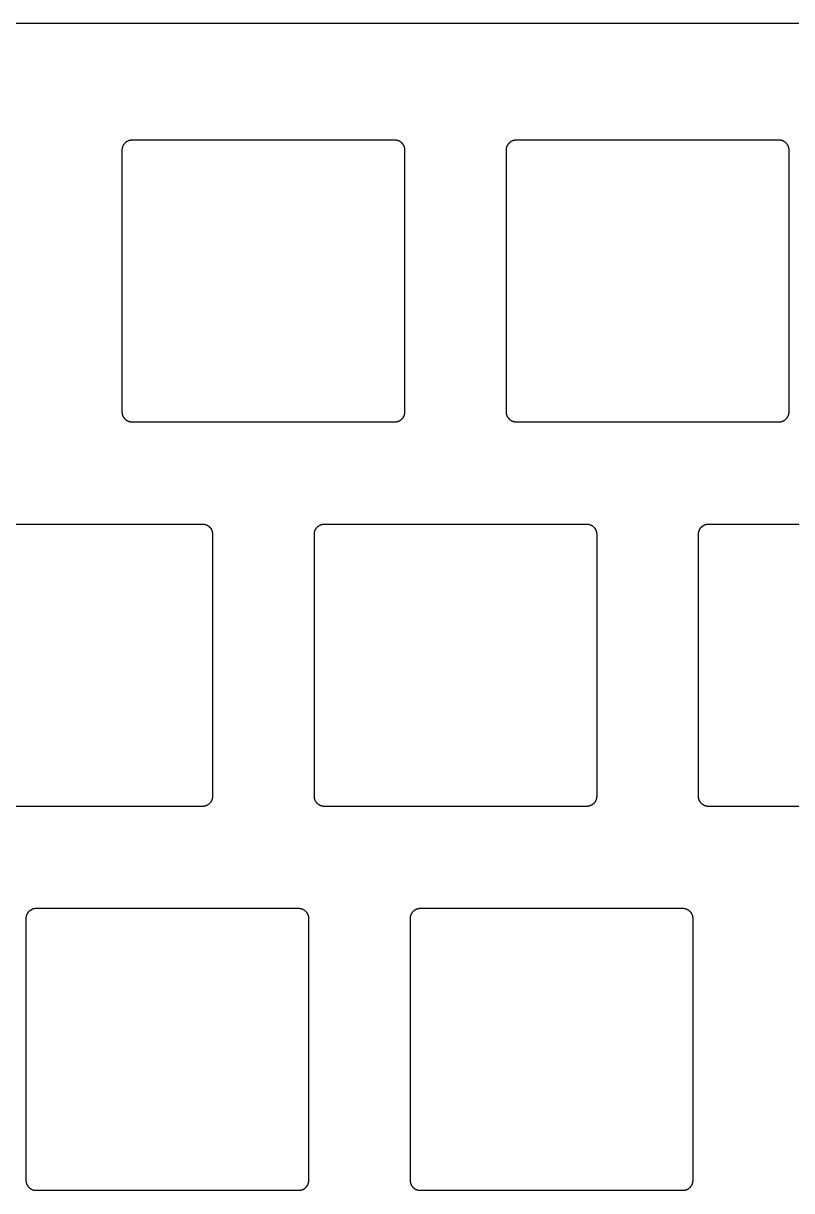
# Model space of a CAD drawing. Header units: millimetres. Extents: x 607 to 893, y -189 to -81.
# Drawn here: x 757.1 to 795.2, y -142.1 to -84.2 of the extents above; entities that cross this region are included whole.
import ezdxf

# ---------------------------------------------------------------- set-up
doc = ezdxf.new("R2010")
doc.units = ezdxf.units.MM
doc.layers.add('Layer 01', color=18, linetype='Continuous', true_color=0x000000)

msp = doc.modelspace()

# ---------------------------------------------------------------- linework, layer by layer
at = {"layer": 'Layer 01'}
for points in [[(826.694, -84.236), (673.306, -84.236)], [(762.05, -90.511), (762.05, -90.494), (762.051, -90.477), (762.053, -90.46), (762.055, -90.443), (762.057, -90.426), (762.06, -90.409), (762.064, -90.392), (762.069, -90.376), (762.073, -90.359), (762.079, -90.343), (762.085, -90.327), (762.091, -90.311), (762.098, -90.296), (762.106, -90.281), (762.114, -90.266), (762.123, -90.251), (762.132, -90.236), (762.142, -90.222), (762.152, -90.209), (762.162, -90.195), (762.173, -90.182), (762.185, -90.169), (762.196, -90.157), (762.209, -90.145), (762.221, -90.134), (762.234, -90.123), (762.248, -90.112), (762.262, -90.102), (762.276, -90.093), (762.29, -90.083), (762.305, -90.075), (762.32, -90.067), (762.335, -90.059), (762.351, -90.052), (762.367, -90.046), (762.383, -90.04), (762.399, -90.034), (762.415, -90.029), (762.432, -90.025), (762.448, -90.021), (762.465, -90.018), (762.482, -90.015), (762.499, -90.013), (762.516, -90.012), (762.533, -90.011), (762.55, -90.011)], [(762.55, -90.011), (775.55, -90.011)], [(775.55, -90.011), (775.567, -90.011), (775.584, -90.012), (775.601, -90.013), (775.618, -90.015), (775.635, -90.018), (775.652, -90.021), (775.668, -90.025), (775.685, -90.029), (775.701, -90.034), (775.717, -90.04), (775.733, -90.046), (775.749, -90.052), (775.765, -90.059), (775.78, -90.067), (775.795, -90.075), (775.81, -90.083), (775.824, -90.093), (775.838, -90.102), (775.852, -90.112), (775.866, -90.123), (775.879, -90.134), (775.891, -90.145), (775.904, -90.157), (775.915, -90.169), (775.927, -90.182), (775.938, -90.195), (775.948, -90.209), (775.958, -90.222), (775.968, -90.236), (775.977, -90.251), (775.986, -90.266), (775.994, -90.281), (776.002, -90.296), (776.009, -90.311), (776.015, -90.327), (776.021, -90.343), (776.027, -90.359), (776.031, -90.376), (776.036, -90.392), (776.04, -90.409), (776.043, -90.426), (776.045, -90.443), (776.047, -90.46), (776.049, -90.477), (776.05, -90.494), (776.05, -90.511)], [(781.1, -90.511), (781.1, -90.494), (781.101, -90.477), (781.103, -90.46), (781.105, -90.443), (781.107, -90.426), (781.11, -90.409), (781.114, -90.392), (781.119, -90.376), (781.123, -90.359), (781.129, -90.343), (781.135, -90.327), (781.141, -90.311), (781.148, -90.296), (781.156, -90.281), (781.164, -90.266), (781.173, -90.251), (781.182, -90.236), (781.192, -90.222), (781.202, -90.209), (781.212, -90.195), (781.223, -90.182), (781.235, -90.169), (781.246, -90.157), (781.259, -90.145), (781.271, -90.134), (781.284, -90.123), (781.298, -90.112), (781.312, -90.102), (781.326, -90.093), (781.34, -90.083), (781.355, -90.075), (781.37, -90.067), (781.385, -90.059), (781.401, -90.052), (781.417, -90.046), (781.433, -90.04), (781.449, -90.034), (781.465, -90.029), (781.482, -90.025), (781.498, -90.021), (781.515, -90.018), (781.532, -90.015), (781.549, -90.013), (781.566, -90.012), (781.583, -90.011), (781.6, -90.011)], [(781.6, -90.011), (794.6, -90.011)], [(794.6, -90.011), (794.617, -90.011), (794.634, -90.012), (794.651, -90.013), (794.668, -90.015), (794.685, -90.018), (794.702, -90.021), (794.718, -90.025), (794.735, -90.029), (794.751, -90.034), (794.767, -90.04), (794.783, -90.046), (794.799, -90.052), (794.815, -90.059), (794.83, -90.067), (794.845, -90.075), (794.86, -90.083), (794.874, -90.093), (794.888, -90.102), (794.902, -90.112), (794.916, -90.123), (794.929, -90.134), (794.941, -90.145), (794.954, -90.157), (794.965, -90.169), (794.977, -90.182), (794.988, -90.195), (794.998, -90.209), (795.008, -90.222), (795.018, -90.236), (795.027, -90.251), (795.036, -90.266), (795.044, -90.281), (795.052, -90.296), (795.059, -90.311), (795.065, -90.327), (795.071, -90.343), (795.077, -90.359), (795.081, -90.376), (795.086, -90.392), (795.09, -90.409), (795.093, -90.426), (795.095, -90.443), (795.097, -90.46), (795.099, -90.477), (795.1, -90.494), (795.1, -90.511)], [(762.05, -103.511), (762.05, -90.511)], [(776.05, -90.511), (776.05, -103.511)], [(781.1, -103.511), (781.1, -90.511)], [(795.1, -90.511), (795.1, -103.511)], [(762.55, -104.011), (762.533, -104.01), (762.516, -104.01), (762.499, -104.008), (762.482, -104.006), (762.465, -104.003), (762.448, -104), (762.432, -103.996), (762.415, -103.992), (762.399, -103.987), (762.383, -103.982), (762.367, -103.976), (762.351, -103.969), (762.335, -103.962), (762.32, -103.955), (762.305, -103.947), (762.29, -103.938), (762.276, -103.929), (762.262, -103.919), (762.248, -103.909), (762.234, -103.899), (762.221, -103.888), (762.209, -103.876), (762.196, -103.864), (762.185, -103.852), (762.173, -103.839), (762.162, -103.826), (762.152, -103.813), (762.142, -103.799), (762.132, -103.785), (762.123, -103.77), (762.114, -103.756), (762.106, -103.741), (762.098, -103.725), (762.091, -103.71), (762.085, -103.694), (762.079, -103.678), (762.073, -103.662), (762.069, -103.646), (762.064, -103.629), (762.06, -103.612), (762.057, -103.596), (762.055, -103.579), (762.053, -103.562), (762.051, -103.545), (762.05, -103.528), (762.05, -103.511)], [(776.05, -103.511), (776.05, -103.528), (776.049, -103.545), (776.047, -103.562), (776.045, -103.579), (776.043, -103.596), (776.04, -103.612), (776.036, -103.629), (776.031, -103.646), (776.027, -103.662), (776.021, -103.678), (776.015, -103.694), (776.009, -103.71), (776.002, -103.725), (775.994, -103.741), (775.986, -103.756), (775.977, -103.77), (775.968, -103.785), (775.958, -103.799), (775.948, -103.813), (775.938, -103.826), (775.927, -103.839), (775.915, -103.852), (775.904, -103.864), (775.891, -103.876), (775.879, -103.888), (775.866, -103.899), (775.852, -103.909), (775.838, -103.919), (775.824, -103.929), (775.81, -103.938), (775.795, -103.947), (775.78, -103.955), (775.765, -103.962), (775.749, -103.969), (775.733, -103.976), (775.717, -103.982), (775.701, -103.987), (775.685, -103.992), (775.668, -103.996), (775.652, -104), (775.635, -104.003), (775.618, -104.006), (775.601, -104.008), (775.584, -104.01), (775.567, -104.01), (775.55, -104.011)], [(781.6, -104.011), (781.583, -104.01), (781.566, -104.01), (781.549, -104.008), (781.532, -104.006), (781.515, -104.003), (781.498, -104), (781.482, -103.996), (781.465, -103.992), (781.449, -103.987), (781.433, -103.982), (781.417, -103.976), (781.401, -103.969), (781.385, -103.962), (781.37, -103.955), (781.355, -103.947), (781.34, -103.938), (781.326, -103.929), (781.312, -103.919), (781.298, -103.909), (781.284, -103.899), (781.271, -103.888), (781.259, -103.876), (781.246, -103.864), (781.235, -103.852), (781.223, -103.839), (781.212, -103.826), (781.202, -103.813), (781.192, -103.799), (781.182, -103.785), (781.173, -103.77), (781.164, -103.756), (781.156, -103.741), (781.148, -103.725), (781.141, -103.71), (781.135, -103.694), (781.129, -103.678), (781.123, -103.662), (781.119, -103.646), (781.114, -103.629), (781.11, -103.612), (781.107, -103.596), (781.105, -103.579), (781.103, -103.562), (781.101, -103.545), (781.1, -103.528), (781.1, -103.511)], [(795.1, -103.511), (795.1, -103.528), (795.099, -103.545), (795.097, -103.562), (795.095, -103.579), (795.093, -103.596), (795.09, -103.612), (795.086, -103.629), (795.081, -103.646), (795.077, -103.662), (795.071, -103.678), (795.065, -103.694), (795.059, -103.71), (795.052, -103.725), (795.044, -103.741), (795.036, -103.756), (795.027, -103.77), (795.018, -103.785), (795.008, -103.799), (794.998, -103.813), (794.988, -103.826), (794.977, -103.839), (794.965, -103.852), (794.954, -103.864), (794.941, -103.876), (794.929, -103.888), (794.916, -103.899), (794.902, -103.909), (794.888, -103.919), (794.874, -103.929), (794.86, -103.938), (794.845, -103.947), (794.83, -103.955), (794.815, -103.962), (794.799, -103.969), (794.783, -103.976), (794.767, -103.982), (794.751, -103.987), (794.735, -103.992), (794.718, -103.996), (794.702, -104), (794.685, -104.003), (794.668, -104.006), (794.651, -104.008), (794.634, -104.01), (794.617, -104.01), (794.6, -104.011)], [(775.55, -104.011), (762.55, -104.011)], [(794.6, -104.011), (781.6, -104.011)], [(753.025, -109.061), (766.025, -109.061)], [(766.025, -109.061), (766.042, -109.061), (766.059, -109.062), (766.076, -109.063), (766.093, -109.065), (766.11, -109.068), (766.127, -109.071), (766.143, -109.075), (766.16, -109.079), (766.176, -109.084), (766.192, -109.09), (766.208, -109.096), (766.224, -109.102), (766.24, -109.109), (766.255, -109.117), (766.27, -109.125), (766.285, -109.133), (766.299, -109.143), (766.313, -109.152), (766.327, -109.162), (766.341, -109.173), (766.354, -109.184), (766.366, -109.195), (766.379, -109.207), (766.39, -109.219), (766.402, -109.232), (766.413, -109.245), (766.423, -109.259), (766.433, -109.272), (766.443, -109.286), (766.452, -109.301), (766.461, -109.316), (766.469, -109.331), (766.477, -109.346), (766.484, -109.361), (766.49, -109.377), (766.496, -109.393), (766.502, -109.409), (766.506, -109.426), (766.511, -109.442), (766.515, -109.459), (766.518, -109.476), (766.52, -109.493), (766.522, -109.51), (766.524, -109.527), (766.525, -109.544), (766.525, -109.561)], [(771.575, -109.561), (771.575, -109.544), (771.576, -109.527), (771.578, -109.51), (771.58, -109.493), (771.582, -109.476), (771.585, -109.459), (771.589, -109.442), (771.594, -109.426), (771.598, -109.409), (771.604, -109.393), (771.61, -109.377), (771.616, -109.361), (771.623, -109.346), (771.631, -109.331), (771.639, -109.316), (771.648, -109.301), (771.657, -109.286), (771.667, -109.272), (771.677, -109.259), (771.687, -109.245), (771.698, -109.232), (771.71, -109.219), (771.721, -109.207), (771.734, -109.195), (771.746, -109.184), (771.759, -109.173), (771.773, -109.162), (771.787, -109.152), (771.801, -109.143), (771.815, -109.133), (771.83, -109.125), (771.845, -109.117), (771.86, -109.109), (771.876, -109.102), (771.892, -109.096), (771.908, -109.09), (771.924, -109.084), (771.94, -109.079), (771.957, -109.075), (771.973, -109.071), (771.99, -109.068), (772.007, -109.065), (772.024, -109.063), (772.041, -109.062), (772.058, -109.061), (772.075, -109.061)], [(772.075, -109.061), (785.075, -109.061)], [(785.075, -109.061), (785.092, -109.061), (785.109, -109.062), (785.126, -109.063), (785.143, -109.065), (785.16, -109.068), (785.177, -109.071), (785.193, -109.075), (785.21, -109.079), (785.226, -109.084), (785.242, -109.09), (785.258, -109.096), (785.274, -109.102), (785.29, -109.109), (785.305, -109.117), (785.32, -109.125), (785.335, -109.133), (785.349, -109.143), (785.363, -109.152), (785.377, -109.162), (785.391, -109.173), (785.404, -109.184), (785.416, -109.195), (785.429, -109.207), (785.44, -109.219), (785.452, -109.232), (785.463, -109.245), (785.473, -109.259), (785.483, -109.272), (785.493, -109.286), (785.502, -109.301), (785.511, -109.316), (785.519, -109.331), (785.527, -109.346), (785.534, -109.361), (785.54, -109.377), (785.546, -109.393), (785.552, -109.409), (785.556, -109.426), (785.561, -109.442), (785.565, -109.459), (785.568, -109.476), (785.57, -109.493), (785.572, -109.51), (785.574, -109.527), (785.575, -109.544), (785.575, -109.561)], [(790.625, -109.561), (790.625, -109.544), (790.626, -109.527), (790.628, -109.51), (790.63, -109.493), (790.632, -109.476), (790.635, -109.459), (790.639, -109.442), (790.644, -109.426), (790.648, -109.409), (790.654, -109.393), (790.66, -109.377), (790.666, -109.361), (790.673, -109.346), (790.681, -109.331), (790.689, -109.316), (790.698, -109.301), (790.707, -109.286), (790.717, -109.272), (790.727, -109.259), (790.737, -109.245), (790.748, -109.232), (790.76, -109.219), (790.771, -109.207), (790.784, -109.195), (790.796, -109.184), (790.809, -109.173), (790.823, -109.162), (790.837, -109.152), (790.851, -109.143), (790.865, -109.133), (790.88, -109.125), (790.895, -109.117), (790.91, -109.109), (790.926, -109.102), (790.942, -109.096), (790.958, -109.09), (790.974, -109.084), (790.99, -109.079), (791.007, -109.075), (791.023, -109.071), (791.04, -109.068), (791.057, -109.065), (791.074, -109.063), (791.091, -109.062), (791.108, -109.061), (791.125, -109.061)], [(791.125, -109.061), (804.125, -109.061)], [(766.525, -109.561), (766.525, -122.561)], [(771.575, -122.561), (771.575, -109.561)], [(785.575, -109.561), (785.575, -122.561)], [(790.625, -122.561), (790.625, -109.561)], [(766.525, -122.561), (766.525, -122.578), (766.524, -122.595), (766.522, -122.612), (766.52, -122.629), (766.518, -122.646), (766.515, -122.662), (766.511, -122.679), (766.506, -122.696), (766.502, -122.712), (766.496, -122.728), (766.49, -122.744), (766.484, -122.76), (766.477, -122.775), (766.469, -122.791), (766.461, -122.806), (766.452, -122.82), (766.443, -122.835), (766.433, -122.849), (766.423, -122.863), (766.413, -122.876), (766.402, -122.889), (766.39, -122.902), (766.379, -122.914), (766.366, -122.926), (766.354, -122.938), (766.341, -122.949), (766.327, -122.959), (766.313, -122.969), (766.299, -122.979), (766.285, -122.988), (766.27, -122.997), (766.255, -123.005), (766.24, -123.012), (766.224, -123.019), (766.208, -123.026), (766.192, -123.032), (766.176, -123.037), (766.16, -123.042), (766.143, -123.046), (766.127, -123.05), (766.11, -123.053), (766.093, -123.056), (766.076, -123.058), (766.059, -123.06), (766.042, -123.06), (766.025, -123.061)], [(772.075, -123.061), (772.058, -123.06), (772.041, -123.06), (772.024, -123.058), (772.007, -123.056), (771.99, -123.053), (771.973, -123.05), (771.957, -123.046), (771.94, -123.042), (771.924, -123.037), (771.908, -123.032), (771.892, -123.026), (771.876, -123.019), (771.86, -123.012), (771.845, -123.005), (771.83, -122.997), (771.815, -122.988), (771.801, -122.979), (771.787, -122.969), (771.773, -122.959), (771.759, -122.949), (771.746, -122.938), (771.734, -122.926), (771.721, -122.914), (771.71, -122.902), (771.698, -122.889), (771.687, -122.876), (771.677, -122.863), (771.667, -122.849), (771.657, -122.835), (771.648, -122.82), (771.639, -122.806), (771.631, -122.791), (771.623, -122.775), (771.616, -122.76), (771.61, -122.744), (771.604, -122.728), (771.598, -122.712), (771.594, -122.696), (771.589, -122.679), (771.585, -122.662), (771.582, -122.646), (771.58, -122.629), (771.578, -122.612), (771.576, -122.595), (771.575, -122.578), (771.575, -122.561)], [(785.575, -122.561), (785.575, -122.578), (785.574, -122.595), (785.572, -122.612), (785.57, -122.629), (785.568, -122.646), (785.565, -122.662), (785.561, -122.679), (785.556, -122.696), (785.552, -122.712), (785.546, -122.728), (785.54, -122.744), (785.534, -122.76), (785.527, -122.775), (785.519, -122.791), (785.511, -122.806), (785.502, -122.82), (785.493, -122.835), (785.483, -122.849), (785.473, -122.863), (785.463, -122.876), (785.452, -122.889), (785.44, -122.902), (785.429, -122.914), (785.416, -122.926), (785.404, -122.938), (785.391, -122.949), (785.377, -122.959), (785.363, -122.969), (785.349, -122.979), (785.335, -122.988), (785.32, -122.997), (785.305, -123.005), (785.29, -123.012), (785.274, -123.019), (785.258, -123.026), (785.242, -123.032), (785.226, -123.037), (785.21, -123.042), (785.193, -123.046), (785.177, -123.05), (785.16, -123.053), (785.143, -123.056), (785.126, -123.058), (785.109, -123.06), (785.092, -123.06), (785.075, -123.061)], [(791.125, -123.061), (791.108, -123.06), (791.091, -123.06), (791.074, -123.058), (791.057, -123.056), (791.04, -123.053), (791.023, -123.05), (791.007, -123.046), (790.99, -123.042), (790.974, -123.037), (790.958, -123.032), (790.942, -123.026), (790.926, -123.019), (790.91, -123.012), (790.895, -123.005), (790.88, -122.997), (790.865, -122.988), (790.851, -122.979), (790.837, -122.969), (790.823, -122.959), (790.809, -122.949), (790.796, -122.938), (790.784, -122.926), (790.771, -122.914), (790.76, -122.902), (790.748, -122.889), (790.737, -122.876), (790.727, -122.863), (790.717, -122.849), (790.707, -122.835), (790.698, -122.82), (790.689, -122.806), (790.681, -122.791), (790.673, -122.775), (790.666, -122.76), (790.66, -122.744), (790.654, -122.728), (790.648, -122.712), (790.644, -122.696), (790.639, -122.679), (790.635, -122.662), (790.632, -122.646), (790.63, -122.629), (790.628, -122.612), (790.626, -122.595), (790.625, -122.578), (790.625, -122.561)], [(766.025, -123.061), (753.025, -123.061)], [(785.075, -123.061), (772.075, -123.061)], [(804.125, -123.061), (791.125, -123.061)], [(757.288, -128.611), (757.288, -128.594), (757.289, -128.577), (757.29, -128.56), (757.292, -128.543), (757.295, -128.526), (757.298, -128.509), (757.302, -128.492), (757.306, -128.476), (757.311, -128.459), (757.316, -128.443), (757.322, -128.427), (757.329, -128.411), (757.336, -128.396), (757.344, -128.381), (757.352, -128.366), (757.36, -128.351), (757.369, -128.336), (757.379, -128.322), (757.389, -128.309), (757.4, -128.295), (757.411, -128.282), (757.422, -128.269), (757.434, -128.257), (757.446, -128.245), (757.459, -128.234), (757.472, -128.223), (757.485, -128.212), (757.499, -128.202), (757.513, -128.193), (757.528, -128.183), (757.542, -128.175), (757.557, -128.167), (757.573, -128.159), (757.588, -128.152), (757.604, -128.146), (757.62, -128.14), (757.636, -128.134), (757.653, -128.129), (757.669, -128.125), (757.686, -128.121), (757.703, -128.118), (757.719, -128.115), (757.736, -128.113), (757.753, -128.112), (757.77, -128.111), (757.788, -128.111)], [(757.788, -128.111), (770.788, -128.111)], [(770.788, -128.111), (770.805, -128.111), (770.822, -128.112), (770.839, -128.113), (770.856, -128.115), (770.872, -128.118), (770.889, -128.121), (770.906, -128.125), (770.922, -128.129), (770.939, -128.134), (770.955, -128.14), (770.971, -128.146), (770.987, -128.152), (771.002, -128.159), (771.018, -128.167), (771.033, -128.175), (771.047, -128.183), (771.062, -128.193), (771.076, -128.202), (771.09, -128.212), (771.103, -128.223), (771.116, -128.234), (771.129, -128.245), (771.141, -128.257), (771.153, -128.269), (771.164, -128.282), (771.175, -128.295), (771.186, -128.309), (771.196, -128.322), (771.206, -128.336), (771.215, -128.351), (771.223, -128.366), (771.231, -128.381), (771.239, -128.396), (771.246, -128.411), (771.253, -128.427), (771.259, -128.443), (771.264, -128.459), (771.269, -128.476), (771.273, -128.492), (771.277, -128.509), (771.28, -128.526), (771.283, -128.543), (771.285, -128.56), (771.286, -128.577), (771.287, -128.594), (771.287, -128.611)], [(776.337, -128.611), (776.338, -128.594), (776.339, -128.577), (776.34, -128.56), (776.342, -128.543), (776.345, -128.526), (776.348, -128.509), (776.352, -128.492), (776.356, -128.476), (776.361, -128.459), (776.366, -128.443), (776.372, -128.427), (776.379, -128.411), (776.386, -128.396), (776.394, -128.381), (776.402, -128.366), (776.41, -128.351), (776.419, -128.336), (776.429, -128.322), (776.439, -128.309), (776.45, -128.295), (776.461, -128.282), (776.472, -128.269), (776.484, -128.257), (776.496, -128.245), (776.509, -128.234), (776.522, -128.223), (776.535, -128.212), (776.549, -128.202), (776.563, -128.193), (776.578, -128.183), (776.592, -128.175), (776.607, -128.167), (776.623, -128.159), (776.638, -128.152), (776.654, -128.146), (776.67, -128.14), (776.686, -128.134), (776.703, -128.129), (776.719, -128.125), (776.736, -128.121), (776.753, -128.118), (776.769, -128.115), (776.786, -128.113), (776.803, -128.112), (776.82, -128.111), (776.837, -128.111)], [(776.837, -128.111), (789.837, -128.111)], [(789.837, -128.111), (789.855, -128.111), (789.872, -128.112), (789.889, -128.113), (789.906, -128.115), (789.922, -128.118), (789.939, -128.121), (789.956, -128.125), (789.972, -128.129), (789.989, -128.134), (790.005, -128.14), (790.021, -128.146), (790.037, -128.152), (790.052, -128.159), (790.068, -128.167), (790.083, -128.175), (790.097, -128.183), (790.112, -128.193), (790.126, -128.202), (790.14, -128.212), (790.153, -128.223), (790.166, -128.234), (790.179, -128.245), (790.191, -128.257), (790.203, -128.269), (790.214, -128.282), (790.225, -128.295), (790.236, -128.309), (790.246, -128.322), (790.256, -128.336), (790.265, -128.351), (790.273, -128.366), (790.281, -128.381), (790.289, -128.396), (790.296, -128.411), (790.303, -128.427), (790.309, -128.443), (790.314, -128.459), (790.319, -128.476), (790.323, -128.492), (790.327, -128.509), (790.33, -128.526), (790.333, -128.543), (790.335, -128.56), (790.336, -128.577), (790.337, -128.594), (790.337, -128.611)], [(757.288, -141.611), (757.288, -128.611)], [(771.287, -128.611), (771.287, -141.611)], [(776.337, -141.611), (776.337, -128.611)], [(790.337, -128.611), (790.337, -141.611)], [(757.788, -142.111), (757.77, -142.11), (757.753, -142.11), (757.736, -142.108), (757.719, -142.106), (757.703, -142.103), (757.686, -142.1), (757.669, -142.096), (757.653, -142.092), (757.636, -142.087), (757.62, -142.082), (757.604, -142.076), (757.588, -142.069), (757.573, -142.062), (757.557, -142.055), (757.542, -142.047), (757.528, -142.038), (757.513, -142.029), (757.499, -142.019), (757.485, -142.009), (757.472, -141.999), (757.459, -141.988), (757.446, -141.976), (757.434, -141.964), (757.422, -141.952), (757.411, -141.939), (757.4, -141.926), (757.389, -141.913), (757.379, -141.899), (757.369, -141.885), (757.36, -141.87), (757.352, -141.856), (757.344, -141.841), (757.336, -141.825), (757.329, -141.81), (757.322, -141.794), (757.316, -141.778), (757.311, -141.762), (757.306, -141.746), (757.302, -141.729), (757.298, -141.712), (757.295, -141.696), (757.292, -141.679), (757.29, -141.662), (757.289, -141.645), (757.288, -141.628), (757.288, -141.611)], [(771.287, -141.611), (771.287, -141.628), (771.286, -141.645), (771.285, -141.662), (771.283, -141.679), (771.28, -141.696), (771.277, -141.712), (771.273, -141.729), (771.269, -141.746), (771.264, -141.762), (771.259, -141.778), (771.253, -141.794), (771.246, -141.81), (771.239, -141.825), (771.231, -141.841), (771.223, -141.856), (771.215, -141.87), (771.206, -141.885), (771.196, -141.899), (771.186, -141.913), (771.175, -141.926), (771.164, -141.939), (771.153, -141.952), (771.141, -141.964), (771.129, -141.976), (771.116, -141.988), (771.103, -141.999), (771.09, -142.009), (771.076, -142.019), (771.062, -142.029), (771.047, -142.038), (771.033, -142.047), (771.018, -142.055), (771.002, -142.062), (770.987, -142.069), (770.971, -142.076), (770.955, -142.082), (770.939, -142.087), (770.922, -142.092), (770.906, -142.096), (770.889, -142.1), (770.872, -142.103), (770.856, -142.106), (770.839, -142.108), (770.822, -142.11), (770.805, -142.11), (770.788, -142.111)], [(776.837, -142.111), (776.82, -142.11), (776.803, -142.11), (776.786, -142.108), (776.769, -142.106), (776.753, -142.103), (776.736, -142.1), (776.719, -142.096), (776.703, -142.092), (776.686, -142.087), (776.67, -142.082), (776.654, -142.076), (776.638, -142.069), (776.623, -142.062), (776.607, -142.055), (776.592, -142.047), (776.578, -142.038), (776.563, -142.029), (776.549, -142.019), (776.535, -142.009), (776.522, -141.999), (776.509, -141.988), (776.496, -141.976), (776.484, -141.964), (776.472, -141.952), (776.461, -141.939), (776.45, -141.926), (776.439, -141.913), (776.429, -141.899), (776.419, -141.885), (776.41, -141.87), (776.402, -141.856), (776.394, -141.841), (776.386, -141.825), (776.379, -141.81), (776.372, -141.794), (776.366, -141.778), (776.361, -141.762), (776.356, -141.746), (776.352, -141.729), (776.348, -141.712), (776.345, -141.696), (776.342, -141.679), (776.34, -141.662), (776.339, -141.645), (776.338, -141.628), (776.337, -141.611)], [(790.337, -141.611), (790.337, -141.628), (790.336, -141.645), (790.335, -141.662), (790.333, -141.679), (790.33, -141.696), (790.327, -141.712), (790.323, -141.729), (790.319, -141.746), (790.314, -141.762), (790.309, -141.778), (790.303, -141.794), (790.296, -141.81), (790.289, -141.825), (790.281, -141.841), (790.273, -141.856), (790.265, -141.87), (790.256, -141.885), (790.246, -141.899), (790.236, -141.913), (790.225, -141.926), (790.214, -141.939), (790.203, -141.952), (790.191, -141.964), (790.179, -141.976), (790.166, -141.988), (790.153, -141.999), (790.14, -142.009), (790.126, -142.019), (790.112, -142.029), (790.097, -142.038), (790.083, -142.047), (790.068, -142.055), (790.052, -142.062), (790.037, -142.069), (790.021, -142.076), (790.005, -142.082), (789.989, -142.087), (789.972, -142.092), (789.956, -142.096), (789.939, -142.1), (789.922, -142.103), (789.906, -142.106), (789.889, -142.108), (789.872, -142.11), (789.855, -142.11), (789.837, -142.111)], [(770.788, -142.111), (757.788, -142.111)], [(789.837, -142.111), (776.837, -142.111)]]:
    msp.add_lwpolyline(points, dxfattribs=at)

doc.saveas('drawing.dxf')
